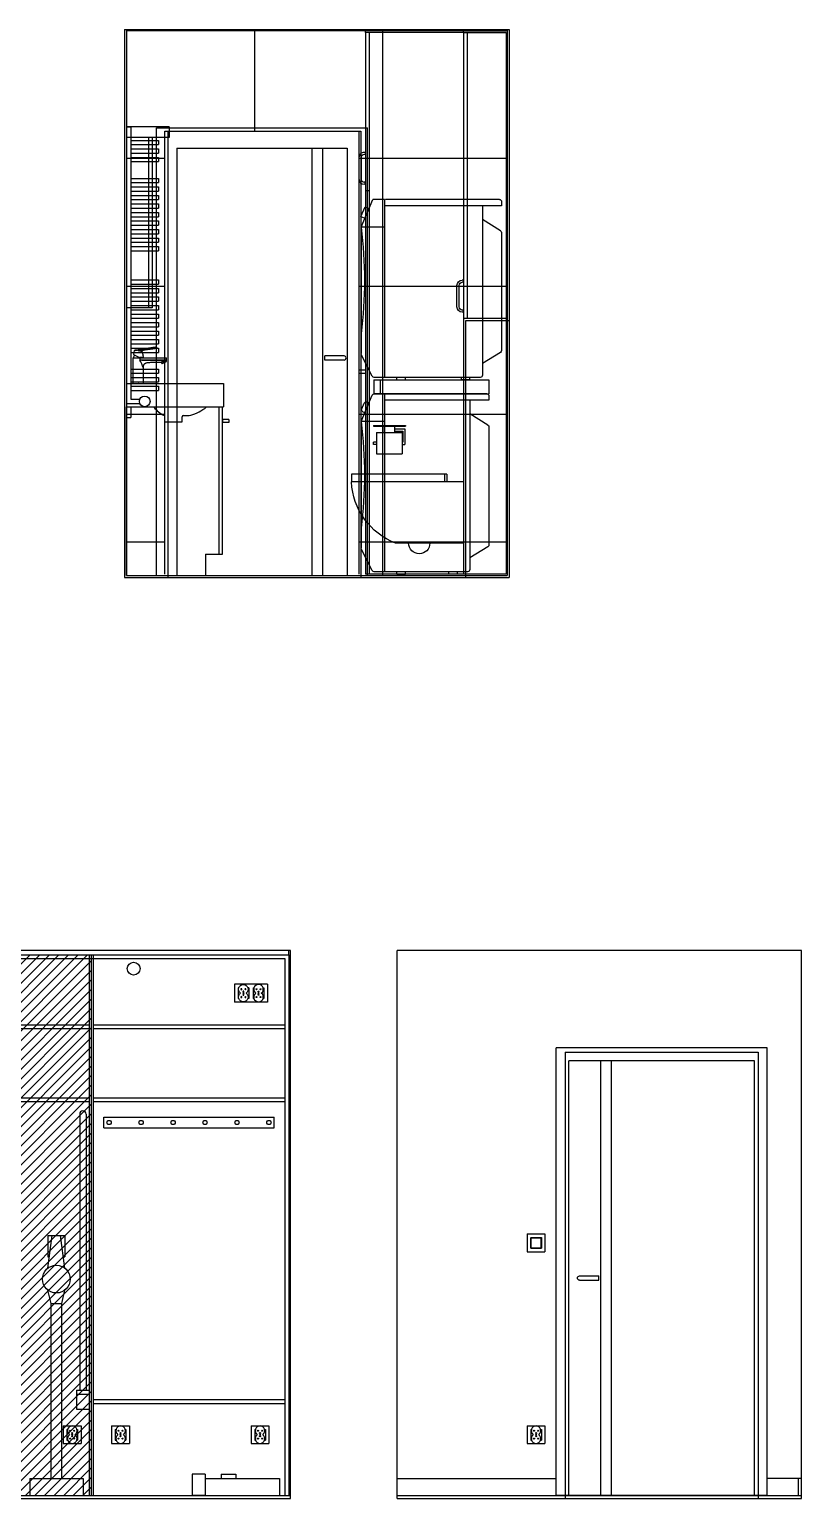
# Model space of a CAD drawing. Header units: millimetres. Extents: x 863 to 5283, y 810 to 2397.
# Drawn here: x 2190 to 2553, y 810 to 1499 of the extents above; entities that cross this region are included whole.
import ezdxf

# ---------------------------------------------------------------- set-up
doc = ezdxf.new("R2010")
doc.units = ezdxf.units.MM
for name, color, linetype in [('Drzwi', 34, 'Continuous'), ('Elektryka - obudowy', 253, 'Continuous'), ('Grzejniki', 12, 'Continuous'), ('Listwy', 9, 'Continuous'), ('Meble', 42, 'Continuous'), ('Meble wnętrze', 52, 'Continuous'), ('Panele', 44, 'Continuous'), ('Płytki', 254, 'Continuous'), ('Urządzenia', 183, 'Continuous'), ('Wbudowane', 175, 'Continuous'), ('Ściany', 7, 'Continuous')]:
    doc.layers.add(name, color=color, linetype=linetype)

# ---------------------------------------------------------------- blocks, each defined once
blk = doc.blocks.new('Z$W@#22758')
for p, q in [((0, 131.37), (0, 1.5)), ((0, 131.37), (2, 131.37)), ((2, 131.37), (2, 3.5)), ((2, 125), (15, 125)), ((15, 125), (15, 123)), ((2, 123), (15, 123)), ((2, 121), (15, 121)), ((2, 119), (15, 119)), ((15, 121), (15, 119)), ((2, 117), (15, 117)), ((2, 115), (15, 115)), ((2, 115), (15, 115)), ((15, 117), (15, 115)), ((2, 107.17), (15, 107.17)), ((2, 105.17), (15, 105.17)), ((15, 107.17), (15, 105.17)), ((2, 103.17), (15, 103.17)), ((2, 101.17), (15, 101.17)), ((2, 99.17), (15, 99.17)), ((2, 97.17), (15, 97.17)), ((2, 97.17), (15, 97.17)), ((15, 103.17), (15, 101.17)), ((15, 99.17), (15, 97.17)), ((2, 95.17), (15, 95.17)), ((2, 93.17), (15, 93.17)), ((2, 91.17), (15, 91.17)), ((15, 95.17), (15, 93.17)), ((15, 91.17), (15, 89.17)), ((2, 89.17), (15, 89.17)), ((2, 89.17), (15, 89.17)), ((2, 87.17), (15, 87.17)), ((2, 85.17), (15, 85.17)), ((2, 83.17), (15, 83.17)), ((15, 87.17), (15, 85.17)), ((15, 83.17), (15, 81.17)), ((2, 81.17), (15, 81.17)), ((2, 81.17), (15, 81.17)), ((2, 79.17), (15, 79.17)), ((2, 77.17), (15, 77.17)), ((15, 79.17), (15, 77.17)), ((2, 75.17), (15, 75.17)), ((2, 73.17), (15, 73.17)), ((15, 75.17), (15, 73.17)), ((2, 59.5), (15, 59.5)), ((2, 57.5), (15, 57.5)), ((2, 55.5), (15, 55.5)), ((15, 59.5), (15, 57.5)), ((15, 55.5), (15, 53.5)), ((2, 53.5), (15, 53.5)), ((2, 51.5), (15, 51.5)), ((2, 51.5), (15, 51.5)), ((2, 49.5), (15, 49.5)), ((15, 51.5), (15, 49.5)), ((2, 47.5), (15, 47.5)), ((2, 45.5), (15, 45.5)), ((2, 43.5), (15, 43.5)), ((2, 43.5), (15, 43.5)), ((2, 41.5), (15, 41.5)), ((15, 47.5), (15, 45.5)), ((15, 43.5), (15, 41.5)), ((2, 39.5), (15, 39.5)), ((2, 37.5), (15, 37.5)), ((2, 35.5), (15, 35.5)), ((2, 35.5), (15, 35.5)), ((15, 39.5), (15, 37.5)), ((15, 35.5), (15, 33.5)), ((2, 33.5), (15, 33.5)), ((2, 31.5), (15, 31.5)), ((2, 29.5), (15, 29.5)), ((15, 31.5), (15, 29.5)), ((2, 27.5), (15, 27.5)), ((2, 25.5), (15, 25.5)), ((15, 27.5), (15, 25.5)), ((2, 17.68), (15, 17.68)), ((2, 17.68), (15, 17.68)), ((2, 15.68), (15, 15.68)), ((15, 17.68), (15, 15.68)), ((2, 13.68), (15, 13.68)), ((2, 11.68), (15, 11.68)), ((2, 9.68), (15, 9.68)), ((2, 7.68), (15, 7.68)), ((15, 13.68), (15, 11.68)), ((15, 9.68), (15, 7.68)), ((0, 1.5), (6.21, 1.5)), ((2, 3.5), (6.21, 3.5))]:
    blk.add_line(p, q)
blk.add_circle((8.5, 2.5), 2.5)
blk = doc.blocks.new('Z$W@#8480')
for p, q in [((0, 18), (45.5, 18)), ((0, 18), (0, 2)), ((45.5, 18), (45.5, 7)), ((0, 7), (45.5, 7)), ((2, 7), (2, 2)), ((0, 2), (2, 2)), ((18, 0), (18, 2.59)), ((18, 0), (26, 0)), ((26, 0), (26, 2.43)), ((26.5, 2.93), (28.69, 2.93))]:
    blk.add_line(p, q)
for centre, radius, start, end in [((21.83, 13.07), 10.85, 214.05185, 247.56105), ((24.2, 23.25), 20.97, 286.33253, 309.19444), ((17.5, 2.59), 0.5, 0, 67.56105), ((26.5, 2.43), 0.5, 90, 180), ((28.69, 7.93), 5, 270, 286.33253)]:
    blk.add_arc(centre, radius, start, end)
blk = doc.blocks.new('Z$W@#7164')
for p, q in [((0, 79), (43.2, 79)), ((0, 0), (0, 79)), ((43.2, 79), (43.2, 10)), ((43.2, 79), (45, 79)), ((45, 10), (45, 79)), ((48, 73.17), (45, 73.17)), ((45, 73.17), (45, 71.67)), ((48, 71.67), (45, 71.67)), ((48, 73.17), (48, 71.67)), ((37, 10), (45, 10)), ((37, 10), (37, 0)), ((0, 0), (37, 0))]:
    blk.add_line(p, q)
blk = doc.blocks.new('Z$W@#12043')
for p, q in [((0, 85), (20, 85)), ((0, 85), (0, 80)), ((20, 85), (20, 0)), ((0, 80), (20, 80)), ((8, 80), (8, 0)), ((9.8, 80), (9.8, 0)), ((8, 0), (20, 0))]:
    blk.add_line(p, q)
blk = doc.blocks.new('Z$W@#13261')
for p, q in [((0, 10), (0, 0)), ((6, 10), (0, 10)), ((6, 10), (6, 0)), ((6, 8), (6, 0)), ((6, 8), (41, 8)), ((13.5, 10), (13.5, 8)), ((13.5, 10), (20.5, 10)), ((20.5, 10), (20.5, 8)), ((41, 8), (41, 0)), ((6, 0), (0, 0)), ((6, 0), (41, 0))]:
    blk.add_line(p, q)
blk = doc.blocks.new('Z$W@#10195')
for p, q in [((8.5, 122), (16.5, 122)), ((8.5, 106.62), (10.5, 122)), ((8.5, 122), (8.5, 112)), ((16.5, 106.62), (14.5, 122)), ((16.5, 122), (16.5, 112)), ((8.5, 112), (9.2, 112)), ((15.8, 112), (16.5, 112)), ((10, 90), (8.5, 96.38)), ((10, 8), (10, 90)), ((10, 90), (15, 90)), ((15, 90), (16.5, 96.38)), ((15, 8), (15, 90)), ((0, 8), (25, 8)), ((0, 8), (0, 0)), ((25, 8), (25, 0)), ((0, 0), (25, 0))]:
    blk.add_line(p, q)
blk.add_circle((12.5, 101.5), 6.5)
blk = doc.blocks.new('Z$W@#5030')
for p, q in [((1.5, 138.5), (1.5, 9)), ((4.5, 138.5), (4.5, 9)), ((0, 9), (6, 9)), ((0, 9), (0, 0)), ((0, 7), (6, 7)), ((6, 9), (6, 0)), ((0, 0), (6, 0))]:
    blk.add_line(p, q)
blk.add_arc((3, 138.5), 1.5, 0, 180)
blk = doc.blocks.new('Z$W@#9010')
for p, q in [((3, 1.5), (0, 1.5)), ((0, 1.5), (0, 0)), ((3, 0), (0, 0)), ((3, 1.5), (3, 0))]:
    blk.add_line(p, q)
blk = doc.blocks.new('Z$W@#4757')
for p, q in [((0, 3), (0, 2.5)), ((0, 3), (1, 3)), ((1, 3), (1, 2.5)), ((1, 3), (14, 3)), ((2.5, 1), (12.5, 1)), ((2.5, 0), (12.5, 0)), ((15, 3), (14, 3)), ((14, 3), (14, 2.5)), ((15, 3), (15, 2.5))]:
    blk.add_line(p, q)
for centre, radius, start, end in [((2.5, 2.5), 2.5, 180, 270), ((2.5, 2.5), 1.5, 180, 270), ((12.5, 2.5), 1.5, 270, 0), ((12.5, 2.5), 2.5, 270, 0)]:
    blk.add_arc(centre, radius, start, end)
blk = doc.blocks.new('Z$W@#24041')
for p, q in [((3, 254.2), (3, 0)), ((69, 254.2), (3, 254.2)), ((4.8, 254.2), (4.8, 0)), ((69, 254.2), (69, 0)), ((4.8, 180), (3, 180)), ((69, 0), (3, 0))]:
    blk.add_line(p, q)
at = {"rotation": -90.00000000000001}
blk.add_blockref('Z$W@#4757', (0, 198), dxfattribs=at)
blk.add_blockref('Z$W@#9010', (0, 94.25))
blk = doc.blocks.new('Z$W@#27982')
for p, q in [((0, 3), (0, 2.5)), ((0, 3), (1, 3)), ((1, 3), (1, 2.5)), ((2.5, 1), (12.5, 1)), ((2.5, 0), (12.5, 0)), ((15, 3), (14, 3)), ((14, 3), (14, 2.5)), ((15, 3), (15, 2.5))]:
    blk.add_line(p, q)
for centre, radius, start, end in [((2.5, 2.5), 2.5, 180, 270), ((2.5, 2.5), 1.5, 180, 270), ((12.5, 2.5), 1.5, 270, 0), ((12.5, 2.5), 2.5, 270, 0)]:
    blk.add_arc(centre, radius, start, end)
blk = doc.blocks.new('Z$W@#24423')
for p, q in [((0, 134.2), (0, 0)), ((20, 134.2), (0, 134.2)), ((18.2, 134.2), (18.2, 0)), ((20, 134.2), (20, 0)), ((0, 0), (20, 0))]:
    blk.add_line(p, q)
at = {"rotation": 90}
blk.add_blockref('Z$W@#27982', (23, 3), dxfattribs=at)
blk = doc.blocks.new('Z$W@#1265')
for p, q in [((0.64, 15.47), (0.31, 13.6)), ((9.42, 16.86), (2.44, 15.82)), ((4.47, 14.83), (2.45, 15.42)), ((4.32, 15.69), (4.96, 15.64)), ((4.63, 14.14), (4.47, 14.83)), ((4.66, 14.1), (4.63, 14.11)), ((4.67, 13.82), (4.66, 14.1)), ((11.26, 16.78), (11.22, 17.04)), ((0, 11.95), (0, 0)), ((0.32, 13.57), (2.52, 12.47)), ((2.5, 12), (2.6, 12)), ((2.86, 12.3), (2.52, 12.47)), ((5.01, 12.3), (3.1, 12.25)), ((3.34, 12), (13.93, 12)), ((3.36, 11.95), (3.36, 11)), ((5.04, 12.34), (4.82, 13.31)), ((5, 0), (5, 7.5)), ((13.37, 10.02), (13.59, 9.46)), ((13.6, 9.45), (13.73, 9.44)), ((15.72, 10.24), (13.73, 9.44)), ((13.89, 9.5), (13.91, 9.47)), ((15.57, 10.14), (13.91, 9.47)), ((13.93, 12), (15.79, 12)), ((15.02, 10.37), (14.15, 10.02)), ((14.15, 10.02), (14.26, 9.73)), ((15.13, 10.09), (15.02, 10.37)), ((15.57, 10.14), (15.56, 10.18)), ((15.81, 10.36), (15.64, 10.77)), ((15.73, 10.24), (15.8, 10.34)), ((15.84, 11.01), (15.84, 11.95)), ((0, 0), (2.5, 0)), ((2.6, 0), (2.5, 0)), ((2.6, 0), (5, 0))]:
    blk.add_line(p, q)
for centre, radius, start, end in [((0.69, 15.46), 0.05, 99.1993, 169.327), ((5.99, -9.36), 25.42, 98.02741, 102.0264), ((12.18, -34.2), 50.57, 98.95501, 101.09949), ((-1.22, 47.28), 32.07, 276.5672, 279.94741), ((7.96, 14.45), 3.35, 185.47406, 200.06812), ((13.35, -8.06), 25.23, 95.0029, 98.96693), ((8.03, 26.54), 10.32, 277.76421, 288.03634), ((11.17, 17.03), 0.0477, 6.84128, 82.72729), ((11.21, 16.77), 0.05, 278.56657, 9.29492), ((0.05, 11.95), 0.05, 90, 180), ((2.5, 11.36), 2.45, 129.21137, 164.85727), ((0.34, 13.6), 0.03, 170.45886, 243.50167), ((3.08, 12.75), 0.5, 243.5, 271.5), ((3.71, -691.56), 702.56, 89.95724, 90.02846), ((-67.66, -24.37), 79.34, 23.68245, 26.4738), ((10.85, -1071.31), 1082.33, 89.8369, 90.35007), ((10.61, 4291.4), 4280.41, 269.91465, 270.04441), ((2.5, 11.36), 2.45, 15.14273, 22.46988), ((5.01, 12.33), 0.03, 271.4986, 13.52266), ((14.63, 7.92), 2.45, 106.76515, 121.9085), ((13.61, 9.47), 0.015, 202, 262), ((13.73, 9.45), 0.015, 262, 292), ((14.76, -87.97), 98.99, 89.37368, 90.47868), ((14.72, 198.02), 187.03, 269.75785, 270.34063), ((19.21, -4.7), 15.87, 102.87133, 109.42889), ((14.66, 11.68), 1.36, 318.21951, 329.57644), ((15.71, 10.25), 0.015, 292, 322), ((15.79, 11.95), 0.0501, 0.00993, 92.70549), ((15.79, 10.35), 0.015, 322, 22), ((15.79, 11.01), 0.05, 329.96759, 0)]:
    blk.add_arc(centre, radius, start, end)
blk.add_ellipse((14.82, 9.6), major_axis=(1.11, 0.45), ratio=0.57735, start_param=1.16697, end_param=1.974622)
for points, degree, knots in [([(0.68, 15.51), (0.68, 15.51), (0.69, 15.51), (0.74, 15.52), (0.77, 15.52), (0.86, 15.54), (0.91, 15.55), (1.04, 15.57), (1.11, 15.58), (1.28, 15.6), (1.37, 15.62), (1.55, 15.64), (1.66, 15.66), (1.98, 15.71), (2.2, 15.74), (2.43, 15.77)], 3, [0.5001941, 0.5001941, 0.5001941, 0.5001941, 0.5625, 0.5625, 0.625, 0.625, 0.6875, 0.6875, 0.75, 0.75, 0.8125, 0.8125, 0.875, 0.875, 1, 1, 1, 1]), ([(4.31, 15.75), (4.63, 15.8), (4.95, 15.84), (5.27, 15.89), (5.96, 15.99), (6.65, 16.1), (7.34, 16.2), (8.03, 16.3), (8.72, 16.41), (9.41, 16.51)], 3, [0, 0, 0, 0, 0.187157, 0.187157, 0.187157, 0.593578, 0.593578, 0.593578, 1, 1, 1, 1]), ([(9.42, 16.45), (8.8, 16.36), (8.18, 16.27), (7.55, 16.17), (7.01, 16.09), (6.48, 16.01), (5.94, 15.93), (5.4, 15.85), (4.86, 15.77), (4.32, 15.69)], 3, [0, 0, 0, 0, 0.366538, 0.366538, 0.366538, 0.683269, 0.683269, 0.683269, 1, 1, 1, 1]), ([(9.42, 16.82), (9.54, 16.83), (9.65, 16.85), (9.87, 16.89), (9.98, 16.9), (10.19, 16.94), (10.29, 16.95), (10.48, 16.98), (10.57, 16.99), (10.81, 17.03), (10.94, 17.05), (11.12, 17.07), (11.16, 17.08), (11.16, 17.08), (11.16, 17.08), (11.16, 17.08)], 3, [0, 0, 0, 0, 0.0625, 0.0625, 0.125, 0.125, 0.1875, 0.1875, 0.25, 0.25, 0.375, 0.375, 0.5, 0.5, 0.5012038, 0.5012038, 0.5012038, 0.5012038]), ([(9.42, 16.51), (9.66, 16.55), (9.9, 16.58), (10.24, 16.63), (10.34, 16.64), (10.54, 16.67), (10.64, 16.69), (10.89, 16.73), (11.03, 16.75), (11.21, 16.77), (11.26, 16.78), (11.26, 16.78), (11.26, 16.78), (11.26, 16.78)], 3, [0, 0, 0, 0, 0.125, 0.125, 0.1875, 0.1875, 0.25, 0.25, 0.375, 0.375, 0.5, 0.5, 0.5002542, 0.5002542, 0.5002542, 0.5002542]), ([(11.22, 16.72), (11.22, 16.72), (11.21, 16.72), (11.17, 16.72), (11.13, 16.71), (11.04, 16.7), (10.99, 16.69), (10.86, 16.67), (10.78, 16.66), (10.62, 16.63), (10.53, 16.62), (10.33, 16.59), (10.23, 16.57), (10.01, 16.54), (9.9, 16.52), (9.67, 16.49), (9.55, 16.47), (9.43, 16.46)], 3, [0.5015228, 0.5015228, 0.5015228, 0.5015228, 0.5625, 0.5625, 0.625, 0.625, 0.6875, 0.6875, 0.75, 0.75, 0.8125, 0.8125, 0.875, 0.875, 0.9375, 0.9375, 1, 1, 1, 1]), ([(0.05, 12), (0.05, 12), (0.32, 12), (0.99, 12), (1.27, 12), (1.86, 12), (2.18, 12), (2.5, 12)], 3, [0, 0, 0, 0, 0.5, 0.5, 0.75, 0.75, 1, 1, 1, 1]), ([(2.6, 12), (2.7, 12), (2.79, 12), (2.88, 12), (2.98, 12), (3.16, 12), (3.34, 12)], 2, [0, 0, 0, 0.25, 0.25, 0.5, 0.5, 1, 1, 1]), ([(5, 7.5), (5, 8.24), (5, 8.93), (5.53, 9.6), (6.28, 10), (6.86, 10), (11.93, 10), (12.16, 10), (12.4, 10), (12.63, 10), (12.87, 10), (13.11, 10), (13.34, 10)], 6, [0, 0, 0, 0, 0, 0, 0, 0.955608, 0.955608, 0.955608, 0.955608, 0.955608, 0.955608, 1, 1, 1, 1, 1, 1, 1]), ([(14.26, 9.73), (14.26, 9.73), (14.27, 9.73), (14.27, 9.73), (14.27, 9.73), (14.28, 9.73), (14.28, 9.73), (14.29, 9.73)], 3, [0, 0, 0, 0, 0.25, 0.25, 0.5, 0.5, 1, 1, 1, 1]), ([(14.29, 9.73), (14.36, 9.74), (14.44, 9.76), (14.58, 9.8), (14.65, 9.82), (14.79, 9.88), (14.86, 9.91), (14.99, 9.98), (15.06, 10.02), (15.12, 10.07)], 3, [0, 0, 0, 0, 0.25, 0.25, 0.5, 0.5, 0.75, 0.75, 1, 1, 1, 1]), ([(15.12, 10.07), (15.12, 10.07), (15.13, 10.07), (15.13, 10.08), (15.13, 10.08), (15.13, 10.08), (15.13, 10.08), (15.13, 10.09)], 3, [0, 0, 0, 0, 0.5, 0.5, 0.75, 0.75, 1, 1, 1, 1])]:
    blk.add_open_spline(points, degree=degree, knots=knots)
for points, degree in [([(4.47, 14.83), (4.41, 15.09), (4.36, 15.33), (4.54, 15.58), (4.78, 15.62), (4.96, 15.64)], 5), ([(4.96, 15.64), (6.06, 15.81), (7.55, 16.03), (9.42, 16.31)], 3)]:
    blk.add_open_spline(points, degree=degree)
blk = doc.blocks.new('Z$W@#25658')
for p, q in [((7.8, 37.42), (52.5, 37.42)), ((7.8, 37.42), (7.8, 33.72)), ((8.8, 37.42), (8.8, 33.72)), ((52.5, 37.42), (52.5, 33.72)), ((0, 33.72), (52.5, 33.72)), ((0, 33.72), (0, 5)), ((0, 5), (31.84, 5))]:
    blk.add_line(p, q)
for centre, radius, start, end in [((20.07, 35.26), 32.47, 291.26124, 357.28687), ((20.72, 5), 5, 180, 0)]:
    blk.add_arc(centre, radius, start, end)
blk = doc.blocks.new('Z$W@#6304')
for p, q in [((0, 13.37), (0, 13.07)), ((0, 13.37), (15, 13.37)), ((0, 13.07), (15, 13.07)), ((1.5, 10), (13.5, 10)), ((1.5, 10), (1.5, 0)), ((5.1, 13.07), (5.1, 10)), ((9.9, 13.07), (9.9, 10)), ((9.9, 11.77), (14.72, 11.77)), ((9.9, 10.77), (13.72, 10.77)), ((13.5, 10), (13.5, 0)), ((13.72, 10.77), (13.72, 5.5)), ((14.72, 11.77), (14.72, 4.5)), ((15, 13.37), (15, 13.07)), ((1.5, 5.5), (0.08, 5.5)), ((0.08, 4.5), (0.08, 5.5)), ((1.5, 4.5), (0.08, 4.5)), ((1.5, 0), (13.5, 0)), ((13.5, 5.5), (13.72, 5.5)), ((13.5, 4.5), (14.72, 4.5))]:
    blk.add_line(p, q)
blk = doc.blocks.new('Z$W@#14436')
for p, q in [((0, 83.7), (0, 81.7)), ((1, 84.7), (49, 84.7)), ((49, 84.7), (49, 1.2)), ((49, 84.7), (53.84, 84.7)), ((60, 71.7), (54.76, 84.09)), ((0, 81.7), (49, 81.7)), ((9, 81.7), (9, 2.2)), ((57.2, 80.89), (56.28, 80.5)), ((59.15, 76.29), (58.22, 75.9)), ((59.68, 77.6), (58.51, 80.36)), ((0, 69.14), (0, 13.76)), ((0.48, 69.99), (9, 75.24)), ((49, 71.7), (60, 71.7)), ((60, 71.7), (60, 12.44)), ((0.48, 12.91), (9, 7.66)), ((54.78, 1.75), (59.89, 11.99)), ((10, 1.2), (49, 1.2)), ((14.84, 0), (14.84, 1.2)), ((14.84, 0), (18.84, 0)), ((18.84, 0), (18.84, 1.2)), ((39.16, 0), (39.16, 1.2)), ((43.16, 0), (39.16, 0)), ((43.16, 0), (43.16, 1.2)), ((49, 1.2), (53.88, 1.2))]:
    blk.add_line(p, q)
for centre, radius, start, end in [((1, 83.7), 1, 90, 180), ((53.84, 83.7), 1, 22.9321, 90), ((57.59, 79.97), 1, 22.9321, 112.9321), ((58.76, 77.21), 1, 292.9321, 22.9321), ((1, 69.14), 1, 121.60891, 180), ((256.37, 46.7), 197.95, 172.74462, 187.25538), ((1, 13.76), 1, 180, 238.39109), ((59, 12.44), 1, 333.43495, 0), ((10, 2.2), 1, 180, 270), ((53.88, 2.2), 1, 270, 333.43495)]:
    blk.add_arc(centre, radius, start, end)
blk = doc.blocks.new('Z$W@#29773')
for p, q in [((0, 6.5), (54, 6.5)), ((0, 6.5), (0, 0)), ((0, 0), (54, 0)), ((3, 6.5), (3, 0)), ((54, 6.5), (54, 0))]:
    blk.add_line(p, q)
blk = doc.blocks.new('Z$W@#17445')
for p, q in [((0, 83.7), (0, 81.7)), ((1, 84.7), (54.5, 84.7)), ((54.9, 84.7), (54.9, 1.2)), ((54.9, 84.7), (60.4, 84.7)), ((65.9, 71.7), (60.4, 84.7)), ((0, 81.7), (54.9, 81.7)), ((9, 81.7), (9, 2.2)), ((64.02, 81.28), (62.18, 80.5)), ((65.97, 76.68), (64.02, 81.28)), ((65.97, 76.68), (64.12, 75.9)), ((0, 69.14), (0, 13.76)), ((0.48, 69.99), (9, 75.24)), ((54.9, 71.7), (65.9, 71.7)), ((65.9, 71.7), (65.9, 12.44)), ((0.48, 12.91), (9, 7.66)), ((60.68, 1.75), (65.79, 11.99)), ((10, 1.2), (54.9, 1.2)), ((14.84, 0), (14.84, 1.2)), ((14.84, 0), (18.84, 0)), ((18.84, 0), (18.84, 1.2)), ((45.06, 0), (45.06, 1.2)), ((49.06, 0), (45.06, 0)), ((49.06, 0), (49.06, 1.2)), ((54.9, 1.2), (59.78, 1.2))]:
    blk.add_line(p, q)
for centre, radius, start, end in [((1, 83.7), 1, 90, 180), ((1, 69.14), 1, 121.60891, 180), ((262.27, 46.7), 197.95, 172.74462, 187.25538), ((1, 13.76), 1, 180, 238.39109), ((64.9, 12.44), 1, 333.43495, 0), ((64.9, 12.44), 1, 333.43495, 0), ((10, 2.2), 1, 180, 270), ((59.78, 2.2), 1, 270, 333.43495)]:
    blk.add_arc(centre, radius, start, end)
blk = doc.blocks.new('Z$W@#12053')
for p, q in [((0, 0), (0, 210)), ((0, 210), (99, 210)), ((99, 0), (99, 210)), ((6, 0), (6, 204)), ((6, 204), (93, 204)), ((73, 0), (73, 204)), ((78, 0), (78, 204)), ((93, 0), (93, 204)), ((79, 101), (79, 103)), ((88, 103), (79, 103)), ((88, 101), (79, 101)), ((0, 0), (99, 0))]:
    blk.add_line(p, q)
blk.add_arc((88, 102), 1, 270, 90)
blk = doc.blocks.new('Z$W@#29734')
for p, q in [((0, 0), (0, 210)), ((0, 210), (99, 210)), ((99, 0), (99, 210)), ((9.5, 200.5), (9.5, 0)), ((9.5, 200.5), (89.5, 200.5)), ((73, 0), (73, 200.5)), ((78, 0), (78, 200.5)), ((89.5, 200.5), (89.5, 0)), ((79, 101), (79, 103)), ((88, 103), (79, 103)), ((88, 101), (79, 101)), ((0, 0), (99, 0))]:
    blk.add_line(p, q)
blk.add_arc((88, 102), 1, 270, 90)
blk = doc.blocks.new('Z$W@#29155')
for p, q in [((0, 8.4), (8.4, 8.4)), ((0, 8.4), (0, 0)), ((8.4, 8.4), (8.4, 0)), ((0, 0), (8.4, 0)), ((1.7, 6.7), (1.7, 1.7)), ((1.7, 6.7), (6.7, 6.7)), ((1.7, 1.7), (6.7, 1.7)), ((1.75, 1.75), (1.8, 6.65)), ((1.75, 1.85), (6.65, 1.85)), ((1.75, 1.75), (6.65, 1.75)), ((1.8, 6.65), (6.6, 6.65)), ((6.65, 1.75), (6.6, 6.65)), ((6.7, 6.7), (6.7, 1.7))]:
    blk.add_line(p, q)
blk = doc.blocks.new('Z$W@#24918')
h = blk.add_hatch(color=256)
h.paths.add_polyline_path([(1.54, 5.95, -1), (1.06, 5.95, -1)])
h.paths.add_polyline_path([(3.44, 5.95, -1), (2.96, 5.95, -1)])
h = blk.add_hatch(color=256)
h.paths.add_polyline_path([(1.54, 2.25, 1), (1.06, 2.25, 1)])
h.paths.add_polyline_path([(3.44, 2.25, 1), (2.96, 2.25, 1)])
for centre in [(1.3, 5.95), (1.3, 2.25), (2.25, 4.83), (2.25, 3.37), (3.2, 5.95), (3.2, 2.25)]:
    blk.add_circle(centre, 0.24)
for centre, start, end in [((2.25, 5.95), 304.69213, 235.30787), ((2.25, 2.25), 124.69213, 55.30787)]:
    blk.add_arc(centre, 2.25, start, end)
blk = doc.blocks.new('Z$W@#3488')
for p, q in [((0, 8.4), (8.4, 8.4)), ((0, 8.4), (0, 0)), ((8.4, 8.4), (8.4, 0)), ((0, 0), (8.4, 0)), ((1.7, 6.7), (1.7, 1.7)), ((1.7, 6.7), (2.05, 6.7)), ((1.7, 1.7), (2.05, 1.7)), ((6.35, 6.7), (6.7, 6.7)), ((6.35, 1.7), (6.7, 1.7)), ((6.7, 6.7), (6.7, 1.7))]:
    blk.add_line(p, q)
blk.add_circle((4.2, 4.2), 0.2)
blk.add_blockref('Z$W@#24918', (1.95, 0.1))
blk = doc.blocks.new('Z$W@#10080')
for p, q in [((15.5, 8.4), (0, 8.4)), ((0, 8.4), (0, 0)), ((15.5, 8.4), (15.5, 0)), ((15.5, 0), (0, 0)), ((1.7, 6.7), (1.7, 1.7)), ((2.05, 6.7), (1.7, 6.7)), ((2.05, 1.7), (1.7, 1.7)), ((4.4, 4.18), (4, 4.22)), ((4.22, 4.4), (4.18, 4)), ((6.7, 6.7), (6.35, 6.7)), ((6.7, 1.7), (6.35, 1.7)), ((6.7, 6.7), (6.7, 1.7)), ((8.8, 6.7), (8.8, 1.7)), ((8.8, 6.7), (9.15, 6.7)), ((8.8, 1.7), (9.15, 1.7)), ((11.1, 4.18), (11.5, 4.22)), ((11.28, 4.4), (11.32, 4)), ((13.45, 6.7), (13.8, 6.7)), ((13.45, 1.7), (13.8, 1.7)), ((13.8, 6.7), (13.8, 1.7))]:
    blk.add_line(p, q)
for centre in [(4.2, 4.2), (11.3, 4.2)]:
    blk.add_circle(centre, 0.2)
at = {"xscale": -1}
blk.add_blockref('Z$W@#24918', (6.45, 0.1), dxfattribs=at)
blk.add_blockref('Z$W@#24918', (9.05, 0.1))
blk = doc.blocks.new('Z$W@#32096')
for p, q in [((0, 253.7), (185.4, 253.7)), ((0, 253.7), (0, 0)), ((1.8, 251.9), (1.8, 0)), ((1.8, 251.9), (183.6, 251.9)), ((91.8, 253.4), (91.8, 0)), ((93.6, 253.4), (93.6, 0)), ((183.6, 251.9), (183.6, 0)), ((185.4, 253.7), (185.4, 0)), ((1.8, 220.9), (91.8, 220.9)), ((93.6, 220.9), (183.6, 220.9)), ((1.8, 219.1), (91.8, 219.1)), ((93.6, 219.1), (183.6, 219.1)), ((1.8, 186.6), (91.8, 186.6)), ((93.6, 186.6), (183.6, 186.6)), ((1.8, 184.8), (91.8, 184.8)), ((93.6, 184.8), (183.6, 184.8)), ((98.6, 172.5), (98.6, 177.5)), ((98.6, 177.5), (178.6, 177.5)), ((98.6, 172.5), (178.6, 172.5)), ((178.6, 172.5), (178.6, 177.5)), ((93.6, 45), (183.6, 45)), ((93.6, 43.2), (183.6, 43.2)), ((0, 0), (185.4, 0))]:
    blk.add_line(p, q)
for centre in [(101.1, 175), (116.1, 175), (131.1, 175), (146.1, 175), (161.1, 175), (176.1, 175)]:
    blk.add_circle(centre, 1)
blk = doc.blocks.new('Z$W@#23146')
h = blk.add_hatch()
h.set_pattern_fill('ANSI31', color=256, style=0)
h.set_pattern_definition([(45, (-2380.1283, -218.9155), (-2.245064, 2.245064), [])])
h.paths.add_polyline_path([(92.7, 0), (0, 0), (0, 253.7), (92.7, 253.7)])
h.paths.add_polyline_path([(8, 102.5), (8, 100), (9.5, 100), (9.5, 102.5), (9.5, 112.5), (9.5, 115), (8, 115), (8, 112.5)], flags=16)
h.paths.add_polyline_path([(8, 102.5), (9.5, 102.5), (9.5, 100), (8, 100)], flags=16)
for p, q in [((0, 253.7), (0, 0)), ((0, 253.7), (185.4, 253.7)), ((92.7, 253.7), (92.7, 0)), ((185.4, 253.7), (185.4, 0)), ((0, 0), (185.4, 0))]:
    blk.add_line(p, q)

msp = doc.modelspace()

# ---------------------------------------------------------------- linework, layer by layer
at = {"layer": 'Elektryka - obudowy'}
msp.add_circle((2239.191, 1058.617), 3, dxfattribs=at)
at = {"layer": 'Listwy'}
for p, q in [((2362.791, 819.417), (2437.441, 819.417)), ((2552.591, 819.417), (2536.441, 819.417)), ((2551.191, 811.417), (2551.191, 819.417))]:
    msp.add_line(p, q, dxfattribs=at)
at = {"layer": 'Meble'}
for p, q in [((2347.91, 1497.882), (2347.91, 1499.382)), ((2393.91, 1497.882), (2393.91, 1499.382)), ((2311.991, 1065.117), (2311.991, 1067.117))]:
    msp.add_line(p, q, dxfattribs=at)
at = {"layer": 'Panele'}
for p, q in [((2063.391, 811.417), (2312.791, 811.417)), ((2362.791, 811.417), (2552.591, 811.417))]:
    msp.add_line(p, q, dxfattribs=at)
at = {"layer": 'Płytki'}
for p, q in [((2235.91, 1498.882), (2414.41, 1498.882)), ((2235.91, 1498.882), (2235.91, 1243.182)), ((2236.41, 1499.382), (2413.91, 1499.382)), ((2295.91, 1498.882), (2295.91, 1451.682)), ((2355.91, 1498.882), (2355.91, 1243.182)), ((2414.41, 1498.882), (2414.41, 1243.182)), ((2253.91, 1243.682), (2253.91, 1451.682)), ((2253.91, 1451.682), (2344.91, 1451.682)), ((2344.91, 1451.682), (2344.91, 1243.682)), ((2235.91, 1438.882), (2253.91, 1438.882)), ((2344.91, 1438.882), (2414.41, 1438.882)), ((2235.91, 1378.882), (2253.91, 1378.882)), ((2344.91, 1378.882), (2414.41, 1378.882)), ((2393.91, 1363.682), (2393.91, 1243.682)), ((2413.91, 1363.682), (2393.91, 1363.682)), ((2235.91, 1318.882), (2253.91, 1318.882)), ((2344.91, 1318.882), (2414.41, 1318.882)), ((2235.91, 1258.882), (2253.91, 1258.882)), ((2344.91, 1258.882), (2414.41, 1258.882)), ((2235.91, 1243.182), (2414.41, 1243.182))]:
    msp.add_line(p, q, dxfattribs=at)
at = {"layer": 'Ściany'}
for p, q in [((2234.91, 1499.382), (2415.41, 1499.382)), ((2234.91, 1499.382), (2234.91, 1242.182)), ((2415.41, 1499.382), (2415.41, 1242.182)), ((2255.31, 1451.682), (2345.81, 1451.682)), ((2255.31, 1451.682), (2255.31, 1242.182)), ((2345.81, 1451.682), (2345.81, 1242.182)), ((2415.41, 1362.682), (2394.91, 1362.682)), ((2394.91, 1362.682), (2394.91, 1242.182)), ((2234.91, 1242.182), (2415.41, 1242.182)), ((2312.791, 1067.117), (2126.591, 1067.117)), ((2312.791, 809.917), (2312.791, 1067.117)), ((2362.791, 809.917), (2362.791, 1067.117)), ((2552.591, 1067.117), (2362.791, 1067.117)), ((2552.591, 809.917), (2552.591, 1067.117)), ((2441.691, 1019.417), (2532.191, 1019.417)), ((2441.691, 1019.417), (2441.691, 809.917)), ((2532.191, 1019.417), (2532.191, 809.917)), ((2126.591, 809.917), (2312.791, 809.917)), ((2362.791, 809.917), (2552.591, 809.917))]:
    msp.add_line(p, q, dxfattribs=at)

# ---------------------------------------------------------------- block references
at = {"layer": 'Drzwi'}
msp.add_blockref('Z$W@#29734', (2249.91, 1243.182), dxfattribs=at)
at = {"layer": 'Drzwi', "xscale": -1}
msp.add_blockref('Z$W@#12053', (2536.441, 811.417), dxfattribs=at)
at = {"layer": 'Elektryka - obudowy'}
for name, p in [('Z$W@#10080', (2286.491, 1042.917)), ('Z$W@#29155', (2423.791, 925.717)), ('Z$W@#3488', (2206.191, 835.717)), ('Z$W@#3488', (2228.891, 835.717)), ('Z$W@#3488', (2294.291, 835.717)), ('Z$W@#3488', (2423.791, 835.717))]:
    msp.add_blockref(name, p, dxfattribs=at)
at = {"layer": 'Grzejniki'}
msp.add_blockref('Z$W@#22758', (2235.91, 1322.313), dxfattribs=at)
at = {"layer": 'Meble'}
for name, p in [('Z$W@#24041', (2344.91, 1243.682)), ('Z$W@#7164', (2235.91, 1243.182)), ('Z$W@#23146', (2126.591, 811.417))]:
    msp.add_blockref(name, p, dxfattribs=at)
at = {"layer": 'Meble', "xscale": -1}
for name, p in [('Z$W@#24423', (2413.91, 1363.682)), ('Z$W@#12043', (2255.91, 1368.682))]:
    msp.add_blockref(name, p, dxfattribs=at)
at = {"layer": 'Meble wnętrze'}
for name, p in [('Z$W@#32096', (2126.591, 811.417)), ('Z$W@#5030', (2212.391, 851.885)), ('Z$W@#10195', (2190.461, 811.417)), ('Z$W@#13261', (2266.691, 811.417))]:
    msp.add_blockref(name, p, dxfattribs=at)
at = {"layer": 'Urządzenia', "xscale": -1}
for name, p in [('Z$W@#17445', (2411.81, 1334.882)), ('Z$W@#14436', (2405.91, 1243.682))]:
    msp.add_blockref(name, p, dxfattribs=at)
at = {"layer": 'Urządzenia'}
msp.add_blockref('Z$W@#29773', (2351.91, 1328.382), dxfattribs=at)
at = {"layer": 'Wbudowane'}
for name, p in [('Z$W@#1265', (2238.81, 1333.182)), ('Z$W@#8480', (2235.91, 1315.182)), ('Z$W@#6304', (2351.71, 1300.137))]:
    msp.add_blockref(name, p, dxfattribs=at)
at = {"layer": 'Wbudowane', "xscale": -0.9999999999999996}
msp.add_blockref('Z$W@#25658', (2393.91, 1253.283), dxfattribs=at)

doc.saveas('drawing.dxf')
